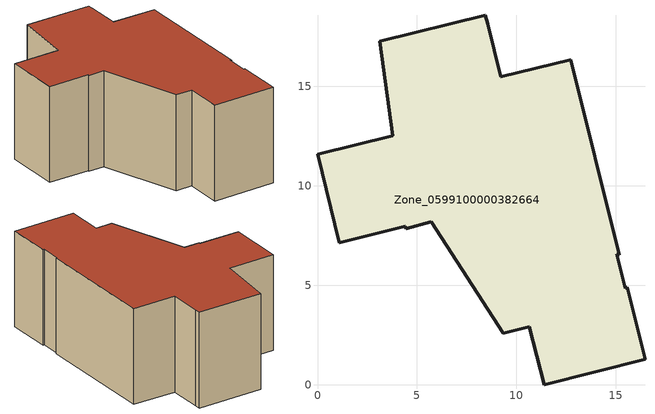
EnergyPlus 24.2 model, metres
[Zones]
Zone_0599100000382664
 floor ground (C_G): 15.46,4.86 15.57,4.89 16.46,1.28 11.39,0 10.64,2.92 9.33,2.58 5.71,8.18 4.43,7.84 4.41,7.96 1.1,7.14 0,11.58 3.78,12.51 3.12,17.26 8.43,18.56 8.56,18.14 9.21,15.47 12.74,16.33 15.16,6.54 15.05,6.55 z0
 wall outside (C_F): 1.1,7.14 4.41,7.96 4.43,7.84 5.71,8.18 9.33,2.58 10.64,2.92 11.39,0 16.46,1.28 15.57,4.89 15.46,4.86 15.05,6.55 15.16,6.54 12.74,16.33 9.21,15.47 8.56,18.14 8.43,18.56 3.12,17.26 3.78,12.51 0,11.58 1.1,7.14 z0:7.85
 roof outside (C_R): 15.57,4.89 15.46,4.86 15.05,6.55 15.16,6.54 12.74,16.33 9.21,15.47 8.56,18.14 8.43,18.56 3.12,17.26 3.78,12.51 0,11.58 1.1,7.14 4.41,7.96 4.43,7.84 5.71,8.18 9.33,2.58 10.64,2.92 11.39,0 16.46,1.28 z7.85
[BUILDING]
Pand.0599100000382664: North Axis=0; Terrain=City; Loads Convergence Tolerance Value=0.04; Temperature Convergence Tolerance Value=0.4; Solar Distribution=FullExterior; Maximum Number of Warmup Days=25; Minimum Number of Warmup Days=1
[Site:Location]
Rotterdam.The.Hague.AP_ZH_NLD Design_Conditions: Latitude=51.96; Longitude=4.45; Time Zone=1; Elevation=-4.5
[SITE:GROUNDTEMPERATURE:BUILDINGSURFACE]
18, 18, 18, 18, 18, 18, 18, 18, 18, 18, 18, 18
[MATERIAL] Thermal Absorptance=0.9; Solar Absorptance=0.7; Visible Absorptance=0.7
Name | Roughness | Thickness | Conductivity | Density | Specific Heat
G.D.1992-2005 | MediumSmooth | 0.15 | 0.06 | 540 | 1210
F.D.1992-2005 | Rough | 0.3 | 0.12 | 1920 | 840
R.D.1992-2005 | MediumRough | 0.2 | 0.08 | 1500 | 1000
[CONSTRUCTION]
C_G: G.D.1992-2005
C_F: F.D.1992-2005
C_R: R.D.1992-2005
[ZONE]
Zone_0599100000382664: Type=1; Multiplier=1; Ceiling Height=Autocalculate; Volume=Autocalculate; Floor Area=autocalculate; Part of Total Floor Area=Yes
[ZONEINFILTRATION:DESIGNFLOWRATE]
Infil_Zone_0599100000382664: Zone or ZoneList or Space or SpaceList=Zone_0599100000382664; Schedule=AlwaysOn; Design Flow Rate Calculation Method=Flow/Area; Flow Rate per Floor Area=0.0021; Constant Term Coefficient=1; Temperature Term Coefficient=0; Velocity Term Coefficient=0; Velocity Squared Term Coefficient=0
[HVACTEMPLATE:ZONE:IDEALLOADSAIRSYSTEM]
Zone_0599100000382664: Maximum Heating Supply Air Temperature=50; Minimum Cooling Supply Air Temperature=13; Maximum Heating Supply Air Humidity Ratio=0.0156; Minimum Cooling Supply Air Humidity Ratio=0.0077; Heating Limit=NoLimit; Cooling Limit=NoLimit; Dehumidification Control Type=ConstantSensibleHeatRatio; Cooling Sensible Heat Ratio=0.7; Dehumidification Setpoint=60; Humidification Control Type=None; Humidification Setpoint=30; Outdoor Air Method=None; Outdoor Air Flow Rate per Person=0.00944; Outdoor Air Flow Rate per Zone Floor Area=0; Outdoor Air Flow Rate per Zone=0; Demand Controlled Ventilation Type=None; Outdoor Air Economizer Type=NoEconomizer; Heat Recovery Type=None; Sensible Heat Recovery Effectiveness=0.7; Latent Heat Recovery Effectiveness=0.65
[ZONECONTROL:THERMOSTAT]
ThermostatControl_Zone_0599100000382664: Zone or ZoneList=Zone_0599100000382664; Control Type Schedule=DualSetpointControlType; Control 1=Thermostat_Zone_0599100000382664; Temperature Difference Between Cutout And Setpoint=0
[THERMOSTATSETPOINT:DUALSETPOINT]
Thermostat_Zone_0599100000382664: Heating Setpoint Temperature Schedule=HeatingSetpoint_Zone_0599100000382664; Cooling Setpoint Temperature Schedule=CoolingSetpoint_Zone_0599100000382664
[SCHEDULE:COMPACT]
HeatingSetpoint_Zone_0599100000382664: Through: 12/31, For: AllDays, Until: 24:00, 21
CoolingSetpoint_Zone_0599100000382664: Through: 12/31, For: AllDays, Until: 24:00, 24
DualSetpointControlType: Through: 12/31, For: AllDays, Until: 24:00, 4
AlwaysOn: Through: 12/31, For: AllDays, Until: 24:00, 1
